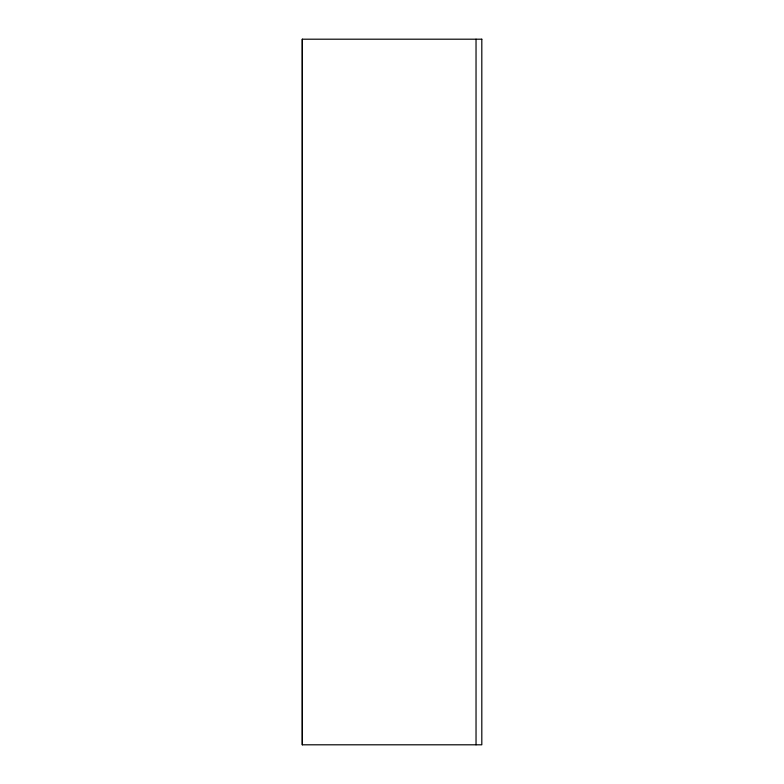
<?xml version="1.0" encoding="UTF-8"?>
<svg xmlns="http://www.w3.org/2000/svg" width="784" height="784" viewBox="0 0 784 784"><rect width="100%" height="100%" fill="white"/><g stroke="black" fill="none" stroke-linecap="round" stroke-linejoin="round"><path stroke-width="1.18" d="M476.035 39.2L476.035 744.8M302.389 39.2L302.389 744.8M481.807 39.2L302.193 39.2L302.193 744.8L481.807 744.8L481.807 39.2"/></g></svg>
